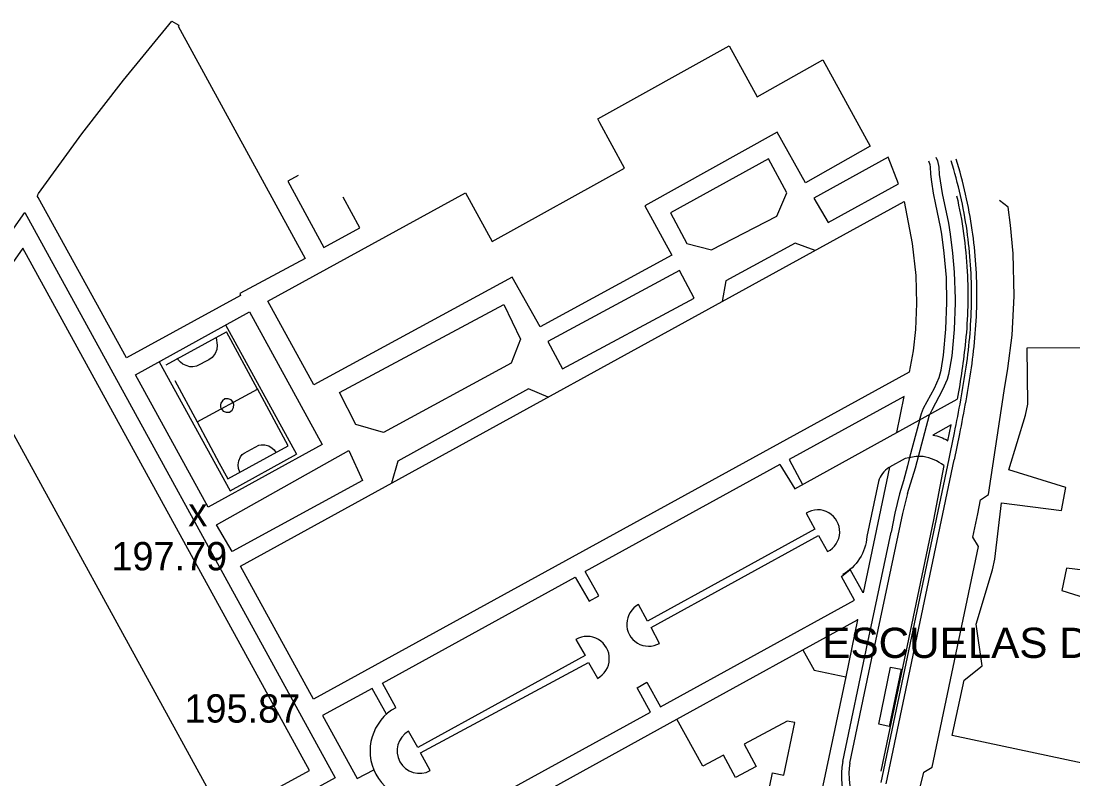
# Model space of a CAD drawing. Header units: millimetres. Extents: x 949 to 2135, y 1001 to 2286.
# Drawn here: x 1110.2 to 1388.7, y 1938 to 2138.6 of the extents above; entities that cross this region are included whole.
import ezdxf
from ezdxf.enums import TextEntityAlignment as Align

# ---------------------------------------------------------------- set-up
doc = ezdxf.new("R2010")
doc.units = ezdxf.units.MM
for name, color, linetype, lineweight in [('Nivel 11', 7, 'Continuous', 0), ('Nivel 12', 7, 'Continuous', 0), ('Nivel 14', 7, 'Continuous', 0), ('Nivel 15', 7, 'Continuous', 0), ('Nivel 17', 7, 'Continuous', 0), ('Nivel 24', 7, 'Continuous', 0), ('Nivel 27', 7, 'Continuous', 0), ('Nivel 3', 7, 'Continuous', 0), ('Nivel 45', 7, 'Continuous', 0)]:
    doc.layers.add(name, color=color, linetype=linetype, lineweight=lineweight)
doc.styles.add('Style-arial', font='arial.shx')
doc.styles.add('Style-font000', font='font000.shx')
doc.styles.add('Style-font023', font='font023.shx')

msp = doc.modelspace()

# ---------------------------------------------------------------- linework, layer by layer
at = {"layer": 'Nivel 11', "color": 1, "linetype": 'Continuous', "lineweight": 0}
for p, q in [((1376.63, 2052.08), (1396.77, 2052.21)), ((1371.75, 2019.79), (1376.14, 2034.27)), ((1363.08, 1978.92), (1367.42, 1993.28)), ((1387.06, 1993.74), (1385.79, 1987.81)), ((1402.89, 1991.85), (1387.06, 1993.74)), ((1385.79, 1987.81), (1400.46, 1983.18)), ((1364.69, 1967.95), (1363.08, 1978.92)), ((1283.87, 1953.78), (1317.24, 1972.13)), ((1328.55, 1965.03), (1320.02, 1924.34)), ((1391.13, 1942.16), (1356.77, 1949.48))]:
    msp.add_line(p, q, dxfattribs=at)
at = {"layer": 'Nivel 11', "color": 1, "linetype": 'Continuous', "lineweight": 0, "flags": 128}
for points in [[(1175.56, 2064.43), (1227.85, 2093.1), (1234.9, 2080.23), (1269.96, 2099.61), (1263.43, 2111.64), (1262.9, 2112.64), (1297.7, 2131.98), (1305.11, 2118.52), (1322.48, 2128.31), (1335.04, 2105.41), (1317.95, 2095.77), (1310.37, 2109.13), (1275.39, 2089.67), (1282.51, 2076.64), (1247.65, 2057.66), (1240.27, 2070.75), (1187.75, 2042.28), (1175.56, 2064.43)], [(1168.34, 1994.27), (1168.34, 1994.27), (1344.07, 2090.83), (1346.18, 2079.73), (1347.12, 2071.19), (1347.29, 2063.77), (1347.04, 2056.9), (1346.38, 2051.26), (1345.33, 2045.66), (1187.65, 1959.08), (1168.34, 1994.27)], [(1340.07, 1951.89), (1337.32, 1952.46), (1340.46, 1967.56), (1343.2, 1966.99), (1340.07, 1951.89)]]:
    msp.add_lwpolyline(points, close=True, dxfattribs=at)
for points in [[(1376.14, 2034.27), (1376.75, 2037.14), (1376.63, 2052.08)], [(1367.42, 1993.28), (1368.07, 1996.12), (1369.85, 2011.03), (1385.68, 2009.03), (1386.88, 2015.13), (1371.75, 2019.79)], [(1317.24, 1972.13), (1320.19, 1966.79), (1328.56, 1965.03)], [(1356.77, 1949.48), (1359.89, 1964.15), (1364.69, 1967.95)], [(1320.01, 1924.35), (1306.6, 1927.16), (1309.21, 1939.59), (1312.15, 1938.98), (1315.07, 1952.87), (1313.04, 1953.3), (1301.67, 1947.21), (1304.84, 1941.3), (1299.37, 1938.37), (1296.21, 1944.28), (1290.71, 1941.34), (1283.87, 1953.78)]]:
    msp.add_lwpolyline(points, dxfattribs=at)
at = {"layer": 'Nivel 12', "color": 7, "linetype": 'Continuous', "lineweight": 0}
for p, q in [((1317.24, 1972.13), (1331.72, 1980.09)), ((1331.72, 1980.09), (1328.55, 1965.03)), ((1207.86, 1911.98), (1283.87, 1953.78))]:
    msp.add_line(p, q, dxfattribs=at)
at = {"layer": 'Nivel 12', "color": 7, "linetype": 'Continuous', "lineweight": 0, "flags": 128}
for points in [[(1150.13, 2138.56), (1151.95, 2137.44), (1151.8, 2137.19), (1185.4, 2075.76), (1168.09, 2066.44), (1168.32, 2065.92), (1138.08, 2049.4), (1114.74, 2091.83), (1114.58, 2092.17), (1114.61, 2092.61), (1114.77, 2092.91), (1126.28, 2108.75), (1126.28, 2108.75), (1137.31, 2122.93), (1150.13, 2138.56)], [(1141.8, 1909.98), (1105.59, 1925.7), (1074.76, 1940.55), (1061.07, 1947.58), (1049.08, 1953.94), (1045.34, 1956.87), (1042.32, 1960.26), (1039.95, 1964.12), (1038.45, 1968.03), (1037.59, 1972.23), (1037.5, 1976.58), (1038.18, 1980.97), (1039.56, 1985.11), (1042.17, 1989.62), (1111.21, 2087.93), (1193.4, 1938.26), (1141.8, 1909.98)], [(1186.6, 1940.24), (1110.69, 2078.48), (1094.06, 2054.8), (1094.06, 2054.8), (1163.82, 1927.75), (1163.82, 1927.75), (1186.6, 1940.24)], [(1170.67, 2061.6), (1189.9, 2026.5), (1159.75, 2009.89), (1140.47, 2044.9), (1170.67, 2061.6)]]:
    msp.add_lwpolyline(points, close=True, dxfattribs=at)
at = {"layer": 'Nivel 12', "color": 7, "linetype": 'Continuous', "lineweight": 0}
msp.add_point((1331.72, 1980.09), dxfattribs=at)
at = {"layer": 'Nivel 14', "color": 7, "linetype": 'Continuous', "lineweight": 0}
for p, q in [((1148.65, 2047.59), (1164.62, 2056.27)), ((1164.35, 2058.14), (1183.11, 2023.9)), ((1146.78, 2048.37), (1165.57, 2014.23)), ((1156.82, 2032.46), (1172.78, 2041.17)), ((1164.93, 2017.42), (1180.9, 2026.14)), ((1165.57, 2014.23), (1183.11, 2023.9))]:
    msp.add_line(p, q, dxfattribs=at)
at = {"layer": 'Nivel 14', "color": 7, "linetype": 'Continuous', "lineweight": 0, "flags": 128}
for points in [[(1172.78, 2041.17), (1164.62, 2056.27)], [(1161.81, 2054.74), (1162.12, 2052.81), (1162.03, 2051.59), (1161.61, 2050.55), (1160.83, 2049.52), (1159.92, 2048.91), (1156.61, 2047.24), (1155.67, 2047.03), (1154.85, 2047.07), (1153.91, 2047.37), (1153.04, 2047.77), (1152.37, 2048.29), (1151.91, 2048.85), (1151.65, 2049.3)], [(1150.91, 2043.4), (1156.82, 2032.46), (1162.69, 2021.55), (1164.93, 2017.42), (1164.93, 2017.42)], [(1180.9, 2026.14), (1172.76, 2041.2)], [(1163.17, 2035.98), (1163.71, 2035.34), (1164.51, 2035.01), (1165.36, 2035.09), (1166.05, 2035.58), (1166.43, 2036.25), (1166.54, 2037.09), (1166.36, 2037.65), (1165.83, 2038.27), (1165.02, 2038.61), (1164.12, 2038.56), (1163.49, 2038.05), (1163.07, 2037.39), (1162.96, 2036.97), (1163.02, 2036.37), (1163.17, 2035.98)], [(1168.13, 2019.17), (1167.79, 2020.12), (1167.72, 2021.09), (1167.87, 2022.18), (1168.33, 2023.19), (1168.73, 2023.83), (1169.25, 2024.16), (1173.14, 2026.31), (1173.79, 2026.4), (1174.76, 2026.36), (1175.83, 2026.11), (1176.65, 2025.53), (1177.2, 2025.07), (1177.68, 2024.38)]]:
    msp.add_lwpolyline(points, dxfattribs=at)
at = {"layer": 'Nivel 15', "color": 7, "linetype": 'Continuous', "lineweight": 0}
for p, q in [((1315.09, 2014.8), (1358.07, 2038.49)), ((1356.46, 2031.69), (1351.62, 2028.96)), ((1311.09, 2021.18), (1259.56, 1992.89)), ((1311.09, 2021.18), (1315.09, 2014.8)), ((1354.54, 2020.91), (1351.79, 2006.51)), ((1363.54, 2008.15), (1364.28, 2011.86)), ((1364.28, 2011.86), (1366.35, 2013.29)), ((1327.44, 1991.55), (1329.7, 1993.42))]:
    msp.add_line(p, q, dxfattribs=at)
at = {"layer": 'Nivel 15', "color": 7, "linetype": 'Continuous', "lineweight": 0, "flags": 128}
for points in [[(1366.35, 2013.29), (1370.54, 2040.66), (1371.47, 2046.62), (1372.6, 2055.43), (1373.16, 2065.71), (1372.88, 2077.03), (1372.19, 2084.51), (1371.54, 2089.32), (1369.3, 2091.09)], [(1355.59, 2027.49), (1356.46, 2031.7)], [(1345.31, 2022.99), (1344.33, 2022.81), (1340.13, 2020.49)], [(1340.17, 2020.51), (1333.17, 1987.27), (1329.7, 1993.42)], [(1337.22, 2016.73), (1334.18, 2002.17)], [(1351.79, 2006.51), (1337.84, 1940.01)], [(1343.53, 1910.35), (1344.49, 1914.3), (1348.44, 1927.79), (1346.82, 1930.08), (1349.26, 1939.77), (1351.48, 1941.13), (1363.76, 1999.5), (1362.19, 2001.98), (1363.54, 2008.15)], [(1209.4, 1956.84), (1205.86, 1963.33), (1256.96, 1991.39), (1260.61, 1985), (1263.21, 1986.44), (1259.56, 1992.89)], [(1276.89, 1955.62), (1273.3, 1962.1), (1275.89, 1963.57), (1279.5, 1957.07), (1330.9, 1985.33), (1327.44, 1991.55)], [(1225.6, 1927.49), (1276.89, 1955.62)]]:
    msp.add_lwpolyline(points, dxfattribs=at)
for points in [[(1320.4, 2004.08), (1276.08, 1979.72), (1273.7, 1984.13), (1273.69, 1984.12, 1.015056), (1279.28, 1973.86), (1279.29, 1973.86), (1277.05, 1978.03), (1321.32, 2002.4), (1323.73, 1998.16), (1323.73, 1998.15, 1.047594), (1318.09, 2008.33), (1318.09, 2008.33), (1320.4, 2004.08)], [(1259.53, 1970.63), (1215.25, 1946.34), (1212.8, 1950.58), (1212.81, 1950.58, 0.999476), (1218.54, 1940.19), (1218.53, 1940.19), (1215.98, 1944.89), (1260.48, 1968.79), (1262.82, 1964.61), (1262.81, 1964.6, 1.022998), (1257.11, 1974.9), (1257.12, 1974.9), (1259.53, 1970.63)]]:
    msp.add_lwpolyline(points, format="xyb", close=True, dxfattribs=at)
at = {"layer": 'Nivel 15', "color": 7, "linetype": 'Continuous', "lineweight": 0, "extrusion": (0, 0, -1)}
for centre, radius, start, end in [((-1245.59, 2066.44), 115.28, 167.0241, 177.0883), ((-1241.66, 2065.9), 119.24, 176.9254, 185.8106), ((-1168.55, 2073.67), 192.76, 185.9082, 190.5181), ((-1350.49, 2019.79), 9.24, 97.0602, 123.5353), ((-1321.69, 2003.03), 12.52, 183.9448, 241.3533)]:
    msp.add_arc(centre, radius, start, end, dxfattribs=at)
at = {"layer": 'Nivel 15', "color": 7, "linetype": 'Continuous', "lineweight": 0}
for centre, radius, start, end in [((1348.18, 2010.56), 12.76, 86.0512, 103.026), ((1347.4, 2011.94), 11.46, 51.4667, 81.6561), ((1343.75, 2014.7), 6.84, 123.5388, 162.8475), ((1215.67, 1945.38), 13.06, 118.6677, 297.7657)]:
    msp.add_arc(centre, radius, start, end, dxfattribs=at)
at = {"layer": 'Nivel 17', "color": 30, "linetype": 'Continuous', "lineweight": 0}
for p, q in [((1347.05, 2020.28), (1350.75, 2034.32)), ((1348.11, 2032.87), (1345.48, 2023.02)), ((1344.96, 2013.56), (1347.05, 2020.28)), ((1344.96, 2013.56), (1343.57, 2008.26)), ((1341.53, 2008.35), (1340.56, 2003.29)), ((1343.57, 2008.26), (1335.87, 1971.64)), ((1334.39, 1974.19), (1340.56, 2003.29)), ((1327.78, 1942.62), (1334.39, 1974.19)), ((1329.68, 1942.17), (1335.87, 1971.64))]:
    msp.add_line(p, q, dxfattribs=at)
at = {"layer": 'Nivel 17', "color": 30, "linetype": 'Continuous', "lineweight": 0, "flags": 128}
for points in [[(1348.11, 2032.87), (1348.66, 2034.73), (1349.17, 2036.11), (1352.03, 2041.43), (1353.27, 2044.18), (1353.79, 2046.15), (1354.42, 2050.16), (1355.05, 2057.02), (1355.37, 2064.11), (1355.28, 2070.65), (1354.66, 2077.15), (1354.04, 2082.14), (1353.69, 2084.12), (1352.44, 2090.02), (1351.84, 2092.98), (1351.32, 2095.98), (1351.06, 2098), (1351, 2100), (1350.91, 2100.47), (1350.56, 2101.47)], [(1352.44, 2102.55), (1352.87, 2101.59), (1353.2, 2099.9), (1353.3, 2097.91), (1354.08, 2092.93), (1355.75, 2085.07), (1356.22, 2082.12), (1356.85, 2077.1), (1357.3, 2072.07), (1357.56, 2065.01), (1357.56, 2064.02), (1357.26, 2056.96), (1356.62, 2049.98), (1356.14, 2046.95), (1355.74, 2044.99), (1355.38, 2043.69), (1354.23, 2040.92), (1351.34, 2035.62), (1350.75, 2034.32)], [(1345.48, 2023.02), (1344.93, 2020.85), (1343.9, 2016.89), (1342.81, 2013.42), (1341.53, 2008.35)]]:
    msp.add_lwpolyline(points, dxfattribs=at)
at = {"layer": 'Nivel 17', "color": 30, "linetype": 'Continuous', "lineweight": 0}
for centre, radius, start, end in [((1347.8, 1938.77), 20.39, 169.1105, 203.3506), ((1347.65, 1939.09), 18.23, 170.2521, 204.4922)]:
    msp.add_arc(centre, radius, start, end, dxfattribs=at)
at = {"layer": 'Nivel 24', "color": 3, "linetype": 'Continuous', "lineweight": 0}
for p, q in [((1315.16, 2079.78), (1296.8, 2069.79)), ((1320.46, 2077.86), (1315.16, 2079.78)), ((1296.8, 2069.79), (1295.88, 2064.35)), ((1244.56, 2041.25), (1209.92, 2022.04)), ((1249.81, 2039.04), (1244.56, 2041.25)), ((1344.01, 2039.16), (1313.56, 2022.5)), ((1342.13, 2029.7), (1344.01, 2039.16)), ((1313.56, 2022.5), (1317.13, 2015.94)), ((1209.92, 2022.04), (1208.32, 2016.24))]:
    msp.add_line(p, q, dxfattribs=at)
at = {"layer": 'Nivel 24', "color": 3, "linetype": 'Continuous', "lineweight": 0, "flags": 128}
for points in [[(1282.13, 2087.84), (1286.46, 2079.66), (1293.01, 2078.01), (1310.32, 2086.96), (1312.98, 2093.07), (1308.07, 2102.12), (1282.13, 2087.84)], [(1323.93, 2085.24), (1342.54, 2095.49), (1339.82, 2102.51), (1320.11, 2091.67), (1323.93, 2085.24)], [(1183.56, 2097.64), (1180.81, 2096.16), (1190.34, 2078.67), (1199.94, 2083.85), (1195.49, 2091.96)], [(1253.55, 2046.52), (1288.42, 2065.25), (1284.58, 2072.51), (1249.71, 2053.79), (1253.55, 2046.52)], [(1238.04, 2063.56), (1242.47, 2054.41), (1239.97, 2048.05), (1206.17, 2029.66), (1198.85, 2031.76), (1194.52, 2040.23), (1238.04, 2063.56)], [(1196.95, 2024.92), (1200.57, 2017), (1166.07, 1998.18), (1161.91, 2005.2), (1196.95, 2024.92)], [(1206.99, 1955.14), (1203.19, 1961.89), (1190, 1954.76), (1199.19, 1938.11), (1203.57, 1940.43)]]:
    msp.add_lwpolyline(points, dxfattribs=at)
at = {"layer": 'Nivel 27', "color": 16, "linetype": 'Continuous', "lineweight": 0}
for p, q in [((1358.73, 2029.3), (1357.31, 2022.46)), ((1337.94, 1937), (1355.94, 2022.74)), ((1339.31, 1936.71), (1357.31, 2022.46))]:
    msp.add_line(p, q, dxfattribs=at)
for centre, radius, start, end in [((1239.82, 2065.27), 122.17, 8.3729, 17.2955), ((1239.75, 2065.26), 123.64, 8.3698, 17.2924), ((1233.22, 2065.4), 128.69, 359.7822, 7.8891), ((1233.22, 2065.4), 130.09, 359.7822, 7.8891), ((1220.15, 2067.27), 141.78, 351.7797, 359.0457), ((1219.94, 2067.29), 143.39, 351.7819, 359.0479), ((1038.04, 2095.57), 326.07, 348.324, 351.433), ((1038.04, 2095.57), 327.47, 348.324, 351.433), ((848.38, 2132.2), 519.23, 347.8301, 348.6012)]:
    msp.add_arc(centre, radius, start, end, dxfattribs=at)

# ---------------------------------------------------------------- texts
at = {"layer": 'Nivel 3', "color": 16, "linetype": 'Continuous', "lineweight": 0, "style": 'Style-font000', "width": 1}
msp.add_text('x', height=7.5, rotation=359.9983, dxfattribs=at).set_placement((1156.99, 2008.62), align=Align.MIDDLE_CENTER)
at = {"layer": 'Nivel 3', "color": 16, "linetype": 'Continuous', "lineweight": 0, "style": 'Style-font023', "width": 1}
for s, p in [('197.79', (1134.1, 1996.93)), ('195.87', (1153.45, 1956.64))]:
    msp.add_text(s, height=7.5, rotation=359.9983, dxfattribs=at).set_placement(p, align=Align.MIDDLE_LEFT)
at = {"layer": 'Nivel 45', "color": 7, "linetype": 'Continuous', "lineweight": 0, "style": 'Style-arial'}
msp.add_text('ESCUELAS DE ARTES', height=8, rotation=359.9983, dxfattribs=at).set_placement((1381.67, 1974), align=Align.MIDDLE_CENTER)

doc.saveas('drawing.dxf')
